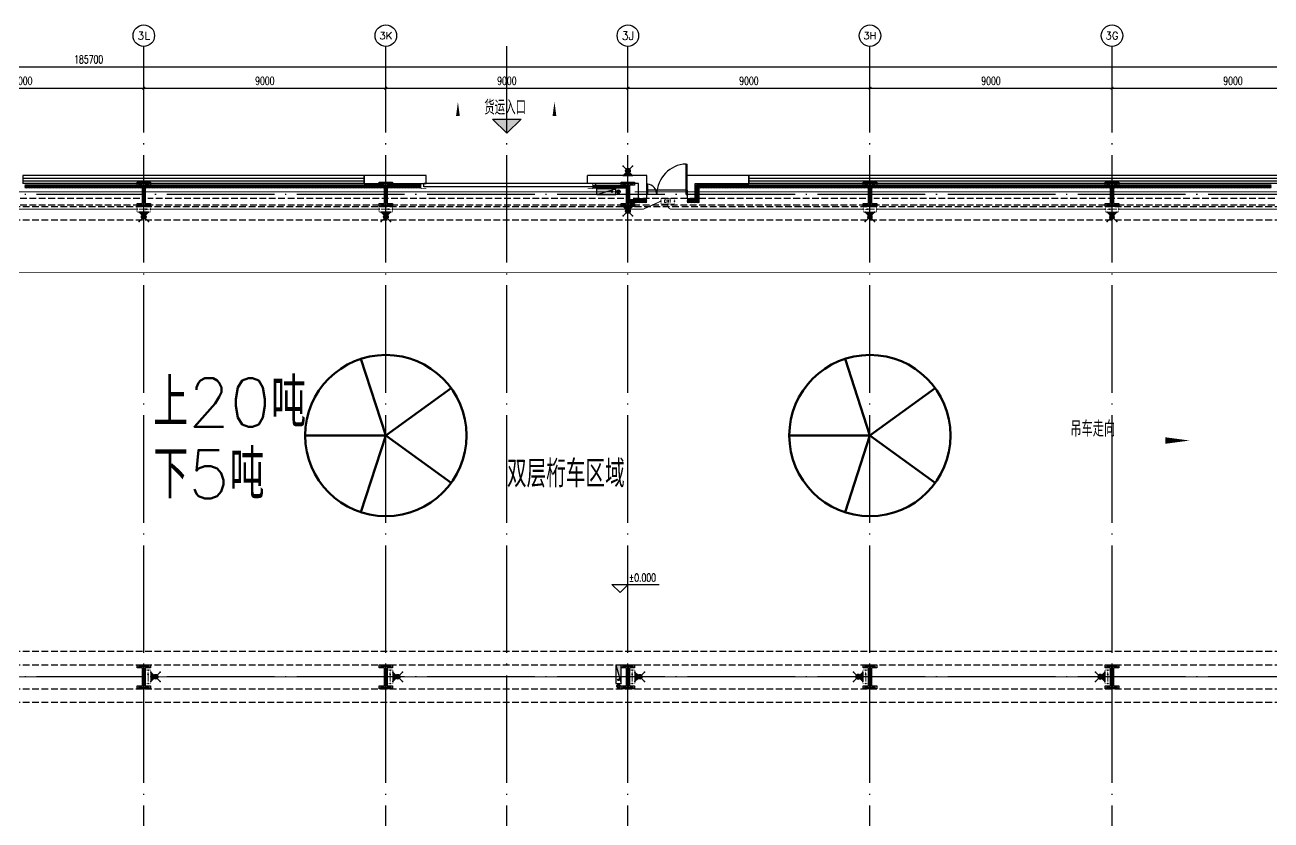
# Model space of a CAD drawing. Extents: x -1396510 to 1250330, y -1892470 to 1623980.
# Drawn here: x 424946 to 471280, y -1311356 to -1281770 of the extents above; entities that cross this region are included whole.
import ezdxf
from ezdxf.enums import TextEntityAlignment as Align

# ---------------------------------------------------------------- set-up
doc = ezdxf.new("R2010")
doc.units = 0
doc.header["$LTSCALE"] = 1000
doc.header["$MEASUREMENT"] = 0
for name, pattern in [('10平面$0$DASH', [0.35, 0.25, -0.1]), ('DASH', [0.35, 0.25, -0.1]), ('DOTE', [2.42, 2, -0.2, 0.02, -0.2])]:
    doc.linetypes.add(name, pattern=pattern)
doc.layers.get('Defpoints').update_dxf_attribs({"color": 210})
for name, color, linetype in [('10平面$0$WINDOW', 4, 'Continuous'), ('A-AXIS-D', 1, 'Continuous'), ('A-AXIS-DOTE', 14, 'DOTE'), ('A-AXIS-SYMB', 3, 'Continuous'), ('A-HATCH-2', 251, 'Continuous'), ('A-HRAIL', 173, 'Continuous'), ('A-LIN-V', 9, 'Continuous'), ('A-SFCE', 30, 'Continuous'), ('A-TEXT', 61, 'Continuous'), ('A-WINDOW', 140, 'Continuous'), ('AS-COLN', 6, 'Continuous'), ('AS-WALL', 40, 'Continuous'), ('EQUIP-应急', 3, 'Continuous'), ('EQUIP-照明', 3, 'Continuous'), ('FH-tri', 180, 'Continuous'), ('PUB_TEXT', 7, 'Continuous'), ('SB_ZF消火栓', 10, 'Continuous'), ('SB_ZF消火栓M', 10, 'Continuous'), ('WIRE-照明', 1, 'Continuous'), ('建-标高', 3, 'Continuous'), ('建-窗', 4, 'Continuous'), ('建-箭头', 3, 'Continuous')]:
    doc.layers.add(name, color=color, linetype=linetype)
doc.layers.add('A-云线2', color=3, linetype='Continuous', plot=False)
doc.layers.add('LG-ZF消防', color=1, linetype='Continuous', lineweight=60)
doc.styles.add('_TCH_AXIS', font='COMPLEX', dxfattribs={"bigfont": 'GBCBIG'})
doc.styles.add('_TCH_DIM_T3', font='SIMPLEX', dxfattribs={"width": 0.705882, "bigfont": 'GBCBIG'})
doc.styles.add('_TEL_DIM', font='SIMPLEX', dxfattribs={"width": 0.8, "height": 3.5, "bigfont": 'HZTXT'})
doc.styles.add('A-STANDARD', font='SIMPLEX', dxfattribs={"bigfont": 'GBCBIG'})
doc.styles.get("Standard").update_dxf_attribs({"font": 'gbenor.shx', "bigfont": 'gbcbig.shx'})
doc.dimstyles.new('_TCH_ARCH&&100', dxfattribs={"dimtxt": 297.5, "dimasz": 100, "dimexe": 100, "dimexo": 100, "dimgap": 126.25, "dimtad": 1, "dimdec": 0, "dimzin": 0, "dimdsep": 46, "dimtxsty": '_TCH_DIM_T3', "dimblk": 'ARCHTICK', "dimcen": 0.09, "dimclrt": 7, "dimazin": 2, "dimtfac": 1, "dimtdec": 0, "dimtix": 1, "dimtmove": 2, "dimatfit": 3, "dimfxl": 0, "dimtolj": 1, "dimtzin": 0, "dimarcsym": 0})

# ---------------------------------------------------------------- blocks, each defined once
blk = doc.blocks.new('G$C2F382D44')
at = {"color": 0, "style": 'A-STANDARD'}
for s, p in [('上20吨', (-2949, 425)), ('下5吨', (-2952, -2245))]:
    blk.add_text(s, height=1800, dxfattribs=at).set_placement(p)
blk = doc.blocks.new('4324324')
at = {"layer": 'A-HATCH-2', "color": 8, "linetype": 'DASH'}
for p, q in [((-294754, 620270), (-135554, 620270)), ((-294754, 619770), (-135554, 619770)), ((-294754, 603720), (-128854, 603720)), ((-294754, 603220), (-128854, 603220)), ((-294754, 602320), (-128854, 602320)), ((-294754, 601820), (-128854, 601820))]:
    blk.add_line(p, q, dxfattribs=at)
blk = doc.blocks.new('w4324324')
at = {"layer": 'A-HATCH-2', "color": 0, "lineweight": 60}
for q in [(-1694760, 686605), (-1697614, 684532), (-1691907, 684532), (-1696524, 681178), (-1692997, 681178)]:
    blk.add_line((-1694760, 683605), q, dxfattribs=at)
blk.add_circle((-1694760, 683605), 3000, dxfattribs=at)
blk = doc.blocks.new('342343')
at = {"layer": 'A-LIN-V', "color": 8}
for p in [(1084560, 9556), (1084560, -8444)]:
    blk.add_blockref('w4324324', p, dxfattribs=at)
blk = doc.blocks.new('w42343243')
at = {"layer": 'A-HATCH-2', "color": 8}
blk.add_lwpolyline([(-165104, 621070), (-164604, 621070), (-164604, 620958), (-164800, 620958), (-164800, 620282), (-164604, 620282), (-164604, 620170), (-165104, 620170), (-165104, 620282), (-164908, 620282), (-164908, 620958), (-165104, 620958)], close=True, dxfattribs=at)
at = {"layer": 'AS-COLN', "color": 3}
blk.add_lwpolyline([(-165054, 621020), (-164654, 621020), (-164654, 621008), (-164850, 621008), (-164850, 620232), (-164654, 620232), (-164654, 620220), (-165054, 620220), (-165054, 620232), (-164858, 620232), (-164858, 621008), (-165054, 621008)], close=True, dxfattribs=at)
blk = doc.blocks.new('42343')
at = {"layer": 'A-WINDOW'}
for p in [(-54000, 100), (-45000, 100), (-36000, 100), (-27000, 100), (-18000, 100), (-54000, -17850), (-45000, -17850), (-36000, -17850), (-27000, -17850), (-18000, -17850)]:
    blk.add_blockref('w42343243', p, dxfattribs=at)
blk = doc.blocks.new('3333')
at = {"layer": 'A-SFCE', "const_width": 20}
blk.add_lwpolyline([(-227064, 766320), (-227064, 766510), (-227244, 766510), (-227244, 766320)], dxfattribs=at)
blk = doc.blocks.new('A$C5D961328')
at = {"layer": 'SB_ZF消火栓'}
blk.add_hatch(color=256, dxfattribs=at).paths.add_polyline_path([(0, 40), (700, 40), (700, 240)])
for p, q in [((700, 240), (0, 240)), ((0, 240), (0, 40)), ((700, 240), (0, 40)), ((0, 40), (700, 40)), ((700, 240), (700, 40))]:
    blk.add_line(p, q, dxfattribs=at)
at = {"layer": 'SB_ZF消火栓', "color": 1}
blk.add_circle((140, 140), 32.5, dxfattribs=at)
blk = doc.blocks.new('we42342343234')
at = {"layer": 'LG-ZF消防'}
for centre in [(-201204, 620820), (-201204, 602420)]:
    blk.add_circle(centre, 50, dxfattribs=at)
at = {"layer": 'SB_ZF消火栓M'}
for p, rotation in [((-201304, 620960), 180), ((-201064, 602520), 90)]:
    blk.add_blockref('A$C5D961328', p, dxfattribs=dict(at, rotation=rotation))
blk = doc.blocks.new('_ArchTick')
at = {"color": 0, "linetype": 'ByBlock', "const_width": 0.4}
blk.add_lwpolyline([(-0.5, -0.5), (0.5, 0.5)], dxfattribs=at)
blk = doc.blocks.new('*D5843')
at = {"layer": 'A-AXIS-D', "color": 0, "lineweight": -2, "transparency": 16777216}
for p, q in [((85000, 3190), (85000, 4048)), ((85000, 3948), (94000, 3948)), ((94000, 3190), (94000, 4048))]:
    blk.add_line(p, q, dxfattribs=at)
at = {"layer": 'Defpoints', "color": 0, "transparency": 16777216}
for p in [(94000, 3948), (85000, 3090), (94000, 3090)]:
    blk.add_point(p, dxfattribs=at)
at = {"layer": 'A-AXIS-D', "color": 0, "lineweight": -2, "transparency": 16777216, "xscale": 100, "yscale": 100, "zscale": 100, "rotation": 180}
blk.add_blockref('_ArchTick', (85000, 3948), dxfattribs=at)
at = {"layer": 'A-AXIS-D', "color": 0, "lineweight": -2, "transparency": 16777216, "xscale": 100, "yscale": 100, "zscale": 100}
blk.add_blockref('_ArchTick', (94000, 3948), dxfattribs=at)
at = {"layer": 'A-AXIS-D', "color": 7, "transparency": 16777216, "insert": (89500, 4223), "char_height": 297.5, "attachment_point": 5, "style": '_TCH_DIM_T3'}
blk.add_mtext('\\A1;9000', dxfattribs=at)
blk = doc.blocks.new('*D5844')
at = {"layer": 'A-AXIS-D', "color": 0, "lineweight": -2, "transparency": 16777216}
for p, q in [((94000, 3190), (94000, 4048)), ((94000, 3948), (103000, 3948)), ((103000, 3190), (103000, 4048))]:
    blk.add_line(p, q, dxfattribs=at)
at = {"layer": 'Defpoints', "color": 0, "transparency": 16777216}
for p in [(103000, 3948), (94000, 3090), (103000, 3090)]:
    blk.add_point(p, dxfattribs=at)
at = {"layer": 'A-AXIS-D', "color": 0, "lineweight": -2, "transparency": 16777216, "xscale": 100, "yscale": 100, "zscale": 100, "rotation": 180}
blk.add_blockref('_ArchTick', (94000, 3948), dxfattribs=at)
at = {"layer": 'A-AXIS-D', "color": 0, "lineweight": -2, "transparency": 16777216, "xscale": 100, "yscale": 100, "zscale": 100}
blk.add_blockref('_ArchTick', (103000, 3948), dxfattribs=at)
at = {"layer": 'A-AXIS-D', "color": 7, "transparency": 16777216, "insert": (98500, 4223), "char_height": 297.5, "attachment_point": 5, "style": '_TCH_DIM_T3'}
blk.add_mtext('\\A1;9000', dxfattribs=at)
blk = doc.blocks.new('*D5845')
at = {"layer": 'A-AXIS-D', "color": 0, "lineweight": -2, "transparency": 16777216}
for p, q in [((103000, 3190), (103000, 4048)), ((103000, 3948), (112000, 3948)), ((112000, 3190), (112000, 4048))]:
    blk.add_line(p, q, dxfattribs=at)
at = {"layer": 'Defpoints', "color": 0, "transparency": 16777216}
for p in [(112000, 3948), (103000, 3090), (112000, 3090)]:
    blk.add_point(p, dxfattribs=at)
at = {"layer": 'A-AXIS-D', "color": 0, "lineweight": -2, "transparency": 16777216, "xscale": 100, "yscale": 100, "zscale": 100, "rotation": 180}
blk.add_blockref('_ArchTick', (103000, 3948), dxfattribs=at)
at = {"layer": 'A-AXIS-D', "color": 0, "lineweight": -2, "transparency": 16777216, "xscale": 100, "yscale": 100, "zscale": 100}
blk.add_blockref('_ArchTick', (112000, 3948), dxfattribs=at)
at = {"layer": 'A-AXIS-D', "color": 7, "transparency": 16777216, "insert": (107500, 4223), "char_height": 297.5, "attachment_point": 5, "style": '_TCH_DIM_T3'}
blk.add_mtext('\\A1;9000', dxfattribs=at)
blk = doc.blocks.new('*D5846')
at = {"layer": 'A-AXIS-D', "color": 0, "lineweight": -2, "transparency": 16777216}
for p, q in [((112000, 3190), (112000, 4048)), ((112000, 3948), (121000, 3948)), ((121000, 3190), (121000, 4048))]:
    blk.add_line(p, q, dxfattribs=at)
at = {"layer": 'Defpoints', "color": 0, "transparency": 16777216}
for p in [(121000, 3948), (112000, 3090), (121000, 3090)]:
    blk.add_point(p, dxfattribs=at)
at = {"layer": 'A-AXIS-D', "color": 0, "lineweight": -2, "transparency": 16777216, "xscale": 100, "yscale": 100, "zscale": 100, "rotation": 180}
blk.add_blockref('_ArchTick', (112000, 3948), dxfattribs=at)
at = {"layer": 'A-AXIS-D', "color": 0, "lineweight": -2, "transparency": 16777216, "xscale": 100, "yscale": 100, "zscale": 100}
blk.add_blockref('_ArchTick', (121000, 3948), dxfattribs=at)
at = {"layer": 'A-AXIS-D', "color": 7, "transparency": 16777216, "insert": (116500, 4223), "char_height": 297.5, "attachment_point": 5, "style": '_TCH_DIM_T3'}
blk.add_mtext('\\A1;9000', dxfattribs=at)
blk = doc.blocks.new('*D5847')
at = {"layer": 'A-AXIS-D', "color": 0, "lineweight": -2, "transparency": 16777216}
for p, q in [((121000, 3190), (121000, 4048)), ((121000, 3948), (130000, 3948)), ((130000, 3190), (130000, 4048))]:
    blk.add_line(p, q, dxfattribs=at)
at = {"layer": 'Defpoints', "color": 0, "transparency": 16777216}
for p in [(130000, 3948), (121000, 3090), (130000, 3090)]:
    blk.add_point(p, dxfattribs=at)
at = {"layer": 'A-AXIS-D', "color": 0, "lineweight": -2, "transparency": 16777216, "xscale": 100, "yscale": 100, "zscale": 100, "rotation": 180}
blk.add_blockref('_ArchTick', (121000, 3948), dxfattribs=at)
at = {"layer": 'A-AXIS-D', "color": 0, "lineweight": -2, "transparency": 16777216, "xscale": 100, "yscale": 100, "zscale": 100}
blk.add_blockref('_ArchTick', (130000, 3948), dxfattribs=at)
at = {"layer": 'A-AXIS-D', "color": 7, "transparency": 16777216, "insert": (125500, 4223), "char_height": 297.5, "attachment_point": 5, "style": '_TCH_DIM_T3'}
blk.add_mtext('\\A1;9000', dxfattribs=at)
blk = doc.blocks.new('*D5848')
at = {"layer": 'A-AXIS-D', "color": 0, "lineweight": -2, "transparency": 16777216}
for p, q in [((130000, 3190), (130000, 4048)), ((130000, 3948), (139000, 3948)), ((139000, 3190), (139000, 4048))]:
    blk.add_line(p, q, dxfattribs=at)
at = {"layer": 'Defpoints', "color": 0, "transparency": 16777216}
for p in [(139000, 3948), (130000, 3090), (139000, 3090)]:
    blk.add_point(p, dxfattribs=at)
at = {"layer": 'A-AXIS-D', "color": 0, "lineweight": -2, "transparency": 16777216, "xscale": 100, "yscale": 100, "zscale": 100, "rotation": 180}
blk.add_blockref('_ArchTick', (130000, 3948), dxfattribs=at)
at = {"layer": 'A-AXIS-D', "color": 0, "lineweight": -2, "transparency": 16777216, "xscale": 100, "yscale": 100, "zscale": 100}
blk.add_blockref('_ArchTick', (139000, 3948), dxfattribs=at)
at = {"layer": 'A-AXIS-D', "color": 7, "transparency": 16777216, "insert": (134500, 4223), "char_height": 297.5, "attachment_point": 5, "style": '_TCH_DIM_T3'}
blk.add_mtext('\\A1;9000', dxfattribs=at)
blk = doc.blocks.new('*D5855')
at = {"layer": 'A-AXIS-D', "color": 0, "lineweight": -2, "transparency": 16777216}
for p, q in [((-900, 3290), (-900, 4848)), ((-900, 4748), (184800, 4748)), ((184800, 3290), (184800, 4848))]:
    blk.add_line(p, q, dxfattribs=at)
at = {"layer": 'Defpoints', "color": 0, "transparency": 16777216}
for p in [(184800, 4748), (-900, 3190), (184800, 3190)]:
    blk.add_point(p, dxfattribs=at)
at = {"layer": 'A-AXIS-D', "color": 0, "lineweight": -2, "transparency": 16777216, "xscale": 100, "yscale": 100, "zscale": 100, "rotation": 180}
blk.add_blockref('_ArchTick', (-900, 4748), dxfattribs=at)
at = {"layer": 'A-AXIS-D', "color": 0, "lineweight": -2, "transparency": 16777216, "xscale": 100, "yscale": 100, "zscale": 100}
blk.add_blockref('_ArchTick', (184800, 4748), dxfattribs=at)
at = {"layer": 'A-AXIS-D', "color": 7, "transparency": 16777216, "insert": (91950, 5023), "char_height": 297.5, "attachment_point": 5, "style": '_TCH_DIM_T3'}
blk.add_mtext('\\A1;185700', dxfattribs=at)
blk = doc.blocks.new('99平面图例外参$0$$LinePat$圆环')
for points in [[(0, 150), (300, 150)], [(0, 0), (300, 0)], [(0, -150), (300, -150)]]:
    blk.add_lwpolyline(points)
at = {"color": 0}
blk.add_circle((150, 0), 150, dxfattribs=at)
blk = doc.blocks.new('10平面$0$$DorLib2D$00000126')
at = {"color": 0, "linetype": 'Continuous'}
for p, q in [((-0.532, 0.5), (-0.532, 0.9)), ((0.532, 0.9), (0.532, 0.5))]:
    blk.add_line(p, q, dxfattribs=at)
at = {"color": 0, "linetype": '10平面$0$DASH'}
for p, q in [((-0.532, 0.9), (0.532, 0.9)), ((-0.532, 0.5), (0.532, 0.5))]:
    blk.add_line(p, q, dxfattribs=at)
blk = doc.blocks.new('WINDOW2DLIB$DYNSTYLE$00000005')
at = {"color": 0}
for points in [[(-0.5, 0.5), (-0.5, -0.5)], [(-0.5, 0.5), (0.5, 0.5)], [(0.5, -0.5), (0.5, 0.5)], [(0.5, 0.1667), (-0.5, 0.1667)], [(0.5, -0.1667), (-0.5, -0.1667)], [(-0.5, -0.5), (0.5, -0.5)]]:
    blk.add_lwpolyline(points, dxfattribs=at)
blk = doc.blocks.new('DOOR2DLIB$SYSLIB$00000123')
at = {"color": 0}
for p, q in [((0.475, -0.001), (0.475, 0.752)), ((0.475, 0.752), (0.5, 0.752)), ((0.5, -0.001), (0.5, 0.752)), ((-0.5, 0), (-0.5, 0.252)), ((-0.475, 0.252), (-0.5, 0.252)), ((-0.475, 0), (-0.475, 0.252)), ((-0.475, 0), (-0.5, 0)), ((0.475, -0.001), (0.5, -0.001))]:
    blk.add_line(p, q, dxfattribs=at)
for centre, radius, start, end in [((0.505, -0.002), 0.755, 92.2493, 179.7238), ((-0.501, 0.003), 0.251, 359.7899, 84.0974)]:
    blk.add_arc(centre, radius, start, end, dxfattribs=at)
blk = doc.blocks.new('$equip_U$00000203(DESKTOP-H88E2E2)')
at = {"color": 7, "lineweight": 0}
for p, q in [((-0.35, -0.15), (-0.2, -0.15)), ((-0.35, -0.45), (-0.35, -0.15)), ((-0.35, -0.29), (-0.26, -0.29)), ((-0.35, -0.45), (-0.2, -0.45)), ((-0.13, -0.15), (0.03, -0.45)), ((-0.13, -0.45), (0.03, -0.15)), ((0.1, -0.45), (0.1, -0.15)), ((0.19, -0.15), (0.35, -0.15)), ((0.27, -0.15), (0.27, -0.45))]:
    blk.add_line(p, q, dxfattribs=at)
at = {"lineweight": 0, "const_width": 0.0571}
blk.add_lwpolyline([(-0.66, -0.6), (0.66, -0.6, 0.414214), (0.72, -0.54), (0.72, -0.06, 0.414213), (0.66, 0), (-0.66, 0, 0.414214), (-0.72, -0.06, 0), (-0.72, -0.54, 0.414245), (-0.66, -0.6, 18481.445439)], format="xyb", dxfattribs=at)
for p in [(0, 0), (-0.72, -0.3), (0, -0.6), (0.72, -0.3)]:
    blk.add_point(p)
at = {"color": 7, "style": '_TEL_DIM', "flags": 1}
for tag in ['A', 'REMARK']:
    blk.add_attdef(tag, text='', height=0.00002, dxfattribs=at).set_placement((0, 0), align=Align.MIDDLE_CENTER)
blk = doc.blocks.new('$equip_U$00000208(EQ-138-沈勤辉)')
blk.add_hatch(color=256).paths.add_polyline_path([(0.21, 0.37), (0.5, 0.3), (0.21, 0.23)])
at = {"color": 7, "lineweight": 0}
blk.add_line((-0.5, 0.3), (0.21, 0.3), dxfattribs=at)
at = {"lineweight": 0, "const_width": 0.0571}
blk.add_lwpolyline([(-0.66, 0), (0.66, 0, 0.414214), (0.72, 0.06), (0.72, 0.54, 0.414213), (0.66, 0.6), (-0.66, 0.6, 0.414214), (-0.72, 0.54, 0), (-0.72, 0.06, 0.414245), (-0.66, 0, 18481.445439)], format="xyb", dxfattribs=at)
blk.add_lwpolyline([(0.21, 0.37), (0.5, 0.3), (0.21, 0.23), (0.21, 0.37)], dxfattribs=at)
for p in [(-0.72, 0.3), (0, 0.6), (0, 0), (0.72, 0.3)]:
    blk.add_point(p)
at = {"color": 7, "style": '_TEL_DIM', "flags": 1}
for tag in ['A', 'REMARK']:
    blk.add_attdef(tag, text='', height=0.00002, dxfattribs=at).set_placement((0, 0), align=Align.MIDDLE_CENTER)
blk = doc.blocks.new('$equip$00003158')
h = blk.add_hatch(color=256)
h.dxf.hatch_style = 1
h.paths.add_polyline_path([(0, 0.25, -0.198912), (-0.18, 0.32), (-0.5, 0), (0.5, 0), (0.18, 0.32, -0.198912)])
blk.add_hatch(color=256).paths.add_polyline_path([(0, 0.75, 1), (0, 0.25, 1)])
for p, q in [((-0.5, 1), (-0.18, 0.68)), ((-0.5, 0), (-0.18, 0.32)), ((-0.5, 0), (0.5, 0)), ((0.18, 0.68), (0.5, 1)), ((0.18, 0.32), (0.5, 0))]:
    blk.add_line(p, q)
blk.add_circle((0, 0.5), 0.25)
for p in [(-0.5, 1), (-0.5, 0), (0, 0), (0.5, 1), (0.5, 0)]:
    blk.add_point(p)
at = {"color": 7, "style": '_TEL_DIM', "flags": 1}
for tag in ['A', 'REMARK']:
    blk.add_attdef(tag, text='', height=0.00002, dxfattribs=at).set_placement((0, 0), align=Align.MIDDLE_CENTER)
blk = doc.blocks.new('世赫3#厂房一层0821')
at = {"layer": 'FH-tri'}
h = blk.add_hatch(color=8, dxfattribs=at)
h.dxf.hatch_style = 1
h.paths.add_polyline_path([(106969.7, 2802.6), (108030.3, 2802.6), (107500, 2272.3)])
at = {"layer": '10平面$0$WINDOW'}
blk.add_line((114200, 149.9), (112700, 149.9), dxfattribs=at)
at = {"layer": 'A-AXIS-D'}
for centre in [(94000, 5904), (103000, 5904), (112000, 5904), (121000, 5904), (130000, 5904)]:
    blk.add_circle(centre, 400, dxfattribs=at)
at = {"layer": 'A-AXIS-DOTE', "color": 8, "ltscale": 2}
for p, q in [((94000, -79980), (94000, 5514)), ((103000, -79980), (103000, 5514)), ((107500, -79980), (107500, 5514)), ((112000, -79980), (112000, 5514)), ((121000, -79980), (121000, 5514)), ((130000, -79980), (130000, 5514)), ((190814.2, 0), (-5155.8, 0)), ((190814.2, -17950), (-5155.8, -17950))]:
    blk.add_line(p, q, dxfattribs=at)
at = {"layer": 'A-AXIS-SYMB', "color": 8}
for points in [[(105680, 1980, 0, 0, 0), (105680, 3440, 0, 140, 0), (105680, 2915, 0, 0, 0)], [(109270, 1980, 0, 0, 0), (109270, 3440, 0, 140, 0), (109270, 2915, 0, 0, 0)]]:
    blk.add_lwpolyline(points, format="xyseb", dxfattribs=at)
at = {"layer": 'A-SFCE', "color": 2, "linetype": 'DASH'}
for p, q in [((93850, -150), (85150, -150)), ((93850, -400), (85150, -400)), ((120850, -150), (112150, -150)), ((120850, -400), (112150, -400))]:
    blk.add_line(p, q, dxfattribs=at)
at = {"layer": 'A-SFCE', "linetype": 'DASH'}
for p, q in [((111850, -150), (94150, -150)), ((111850, -400), (94150, -400)), ((138850, -150), (121150, -150)), ((138850, -400), (121150, -400))]:
    blk.add_line(p, q, dxfattribs=at)
at = {"layer": 'AS-WALL'}
for p, q in [((104500, 699.9), (102200, 699.9)), ((102200, 699.9), (102200, 399.9)), ((104500, 399.9), (104500, 699.9)), ((112700, 699.9), (110500, 699.9)), ((110500, 399.9), (110500, 699.9)), ((112700, 149.9), (112700, 699.9)), ((116500, 699.9), (114200, 699.9)), ((114200, 149.9), (114200, 699.9)), ((116500, 399.9), (116500, 699.9)), ((102200, 399.9), (104500, 399.9)), ((112400, 399.9), (110500, 399.9)), ((112400, -150.1), (112400, 399.9)), ((112700, -150.1), (112700, 149.9)), ((114200, 149.9), (114200, -150.1)), ((114500, 399.9), (116500, 399.9)), ((114500, -150.1), (114500, 399.9)), ((112400, -150.1), (112700, -150.1)), ((114200, -150.1), (114500, -150.1))]:
    blk.add_line(p, q, dxfattribs=at)
at = {"layer": 'FH-tri', "color": 8}
blk.add_lwpolyline([(106969.7, 2802.6), (108030.3, 2802.6), (108030.3, 2802.6), (107500, 2272.3)], close=True, dxfattribs=at)
at = {"layer": '建-标高', "color": 8}
for p, q in [((111707.8, -14815), (111407.8, -14515)), ((111407.8, -14515), (113167.8, -14515)), ((111707.8, -14815), (112007.8, -14515))]:
    blk.add_line(p, q, dxfattribs=at)
at = {"layer": '建-箭头', "color": 8}
blk.add_lwpolyline([(125987.8, -9160, 0, 0, 0), (132887.8, -9160, 0, 240, 0), (131987.8, -9160, 0, 0, 0)], format="xyseb", dxfattribs=at)
at = {"color": 8}
blk.add_blockref('G$C2F382D44', (97304.2, -9070), dxfattribs=at)
at = {"layer": '10平面$0$WINDOW', "zscale": 300}
for name, p, xscale, yscale, rotation in [('DOOR2DLIB$SYSLIB$00000123', (113450, -0.1), -1500, -1500, 179.9999999999555), ('10平面$0$$DorLib2D$00000126', (107600, 549.9), 6000, 300, 180)]:
    blk.add_blockref(name, p, dxfattribs=dict(at, xscale=xscale, yscale=yscale, rotation=rotation))
at = {"layer": 'A-HRAIL', "yscale": 0.3333333333111111, "zscale": 0.3333333333111111}
for p, xscale, rotation in [((89682, 293.9), -0.3384127415242964, 359.9999999997966), ((89783.5, 293.9), -0.3384127415242964, 359.9999999997966), ((89885, 293.9), -0.3384127415242964, 359.9999999997966), ((89986.6, 293.9), -0.3384127415242964, 359.9999999997966), ((90088.1, 293.9), -0.3384127415242964, 359.9999999997966), ((90189.6, 293.9), -0.3384127415242964, 359.9999999997966), ((90291.1, 293.9), -0.3384127415242964, 359.9999999997966), ((90392.7, 293.9), -0.3384127415242964, 359.9999999997966), ((90494.2, 293.9), -0.3384127415242964, 359.9999999997966), ((90595.7, 293.9), -0.3384127415242964, 359.9999999997966), ((90697.2, 293.9), -0.3384127415242964, 359.9999999997966), ((90798.8, 293.9), -0.3384127415242964, 359.9999999997966), ((90900.3, 293.9), -0.3384127415242964, 359.9999999997966), ((91001.8, 293.9), -0.3384127415242964, 359.9999999997966), ((91103.3, 293.9), -0.3384127415242964, 359.9999999997966), ((91204.9, 293.9), -0.3384127415242964, 359.9999999997966), ((91306.4, 293.9), -0.3384127415242964, 359.9999999997966), ((91407.9, 293.9), -0.3384127415242964, 359.9999999997966), ((91509.4, 293.9), -0.3384127415242964, 359.9999999997966), ((91611, 293.9), -0.3384127415242964, 359.9999999997966), ((91712.5, 293.9), -0.3384127415242964, 359.9999999997966), ((91814, 293.9), -0.3384127415242964, 359.9999999997966), ((91915.5, 293.9), -0.3384127415242964, 359.9999999997966), ((92017, 293.9), -0.3384127415242964, 359.9999999997966), ((92118.6, 293.9), -0.3384127415242964, 359.9999999997966), ((92220.1, 293.9), -0.3384127415242964, 359.9999999997966), ((92321.6, 293.9), -0.3384127415242964, 359.9999999997966), ((92423.1, 293.9), -0.3384127415242964, 359.9999999997966), ((92524.7, 293.9), -0.3384127415242964, 359.9999999997966), ((92626.2, 293.9), -0.3384127415242964, 359.9999999997966), ((92727.7, 293.9), -0.3384127415242964, 359.9999999997966), ((92829.2, 293.9), -0.3384127415242964, 359.9999999997966), ((92930.8, 293.9), -0.3384127415242964, 359.9999999997966), ((93032.3, 293.9), -0.3384127415242964, 359.9999999997966), ((93133.8, 293.9), -0.3384127415242964, 359.9999999997966), ((93235.3, 293.9), -0.3384127415242964, 359.9999999997966), ((93336.9, 293.9), -0.3384127415242964, 359.9999999997966), ((93438.4, 293.9), -0.3384127415242964, 359.9999999997966), ((93539.9, 293.9), -0.3384127415242964, 359.9999999997966), ((93641.4, 293.9), -0.3384127415242964, 359.9999999997966), ((93743, 293.9), -0.3384127415242964, 359.9999999997966), ((93844.5, 293.9), -0.3384127415242964, 359.9999999997966), ((93946, 293.9), -0.3384127415242964, 359.9999999997966), ((94155, 293.9), -0.3368181817957273, 359.9999999997967), ((94256.1, 293.9), -0.3368181817957273, 359.9999999997967), ((94357.1, 293.9), -0.3368181817957273, 359.9999999997967), ((94458.2, 293.9), -0.3368181817957273, 359.9999999997967), ((94559.2, 293.9), -0.3368181817957273, 359.9999999997967), ((94660.3, 293.9), -0.3368181817957273, 359.9999999997967), ((94761.3, 293.9), -0.3368181817957273, 359.9999999997967), ((94862.4, 293.9), -0.3368181817957273, 359.9999999997967), ((94963.4, 293.9), -0.3368181817957273, 359.9999999997967), ((95064.5, 293.9), -0.3368181817957273, 359.9999999997967), ((95165.5, 293.9), -0.3368181817957273, 359.9999999997967), ((95266.5, 293.9), -0.3368181817957273, 359.9999999997967), ((95367.6, 293.9), -0.3368181817957273, 359.9999999997967), ((95468.6, 293.9), -0.3368181817957273, 359.9999999997967), ((95569.7, 293.9), -0.3368181817957273, 359.9999999997967), ((95670.7, 293.9), -0.3368181817957273, 359.9999999997967), ((95771.8, 293.9), -0.3368181817957273, 359.9999999997967), ((95872.8, 293.9), -0.3368181817957273, 359.9999999997967), ((95973.9, 293.9), -0.3368181817957273, 359.9999999997967), ((96074.9, 293.9), -0.3368181817957273, 359.9999999997967), ((96176, 293.9), -0.3368181817957273, 359.9999999997967), ((96277, 293.9), -0.3368181817957273, 359.9999999997967), ((96378, 293.9), -0.3368181817957273, 359.9999999997967), ((96479.1, 293.9), -0.3368181817957273, 359.9999999997967), ((96580.1, 293.9), -0.3368181817957273, 359.9999999997967), ((96681.2, 293.9), -0.3368181817957273, 359.9999999997967), ((96782.2, 293.9), -0.3368181817957273, 359.9999999997967), ((96883.3, 293.9), -0.3368181817957273, 359.9999999997967), ((96984.3, 293.9), -0.3368181817957273, 359.9999999997967), ((97085.4, 293.9), -0.3368181817957273, 359.9999999997967), ((97186.4, 293.9), -0.3368181817957273, 359.9999999997967), ((97287.5, 293.9), -0.3368181817957273, 359.9999999997967), ((97388.5, 293.9), -0.3368181817957273, 359.9999999997967), ((97489.5, 293.9), -0.3368181817957273, 359.9999999997967), ((97590.6, 293.9), -0.3368181817957273, 359.9999999997967), ((97691.6, 293.9), -0.3368181817957273, 359.9999999997967), ((97792.7, 293.9), -0.3368181817957273, 359.9999999997967), ((97893.7, 293.9), -0.3368181817957273, 359.9999999997967), ((97994.8, 293.9), -0.3368181817957273, 359.9999999997967), ((98095.8, 293.9), -0.3368181817957273, 359.9999999997967), ((98196.9, 293.9), -0.3368181817957273, 359.9999999997967), ((98297.9, 293.9), -0.3368181817957273, 359.9999999997967), ((98399, 293.9), -0.3368181817957273, 359.9999999997967), ((98500, 293.9), -0.3368181817957273, 359.9999999997967), ((98601, 293.9), -0.3368181817957273, 359.9999999997967), ((98702.1, 293.9), -0.3368181817957273, 359.9999999997967), ((98803.1, 293.9), -0.3368181817957273, 359.9999999997967), ((98904.2, 293.9), -0.3368181817957273, 359.9999999997967), ((99005.2, 293.9), -0.3368181817957273, 359.9999999997967), ((99106.3, 293.9), -0.3368181817957273, 359.9999999997967), ((99207.3, 293.9), -0.3368181817957273, 359.9999999997967), ((99308.4, 293.9), -0.3368181817957273, 359.9999999997967), ((99409.4, 293.9), -0.3368181817957273, 359.9999999997967), ((99510.5, 293.9), -0.3368181817957273, 359.9999999997967), ((99611.5, 293.9), -0.3368181817957273, 359.9999999997967), ((99712.5, 293.9), -0.3368181817957273, 359.9999999997967), ((99813.6, 293.9), -0.3368181817957273, 359.9999999997967), ((99914.6, 293.9), -0.3368181817957273, 359.9999999997967), ((100015.7, 293.9), -0.3368181817957273, 359.9999999997967), ((100116.7, 293.9), -0.3368181817957273, 359.9999999997967), ((100217.8, 293.9), -0.3368181817957273, 359.9999999997967), ((100318.8, 293.9), -0.3368181817957273, 359.9999999997967), ((100419.9, 293.9), -0.3368181817957273, 359.9999999997967), ((100520.9, 293.9), -0.3368181817957273, 359.9999999997967), ((100622, 293.9), -0.3368181817957273, 359.9999999997967), ((100723, 293.9), -0.3368181817957273, 359.9999999997967), ((100824, 293.9), -0.3368181817957273, 359.9999999997967), ((100925.1, 293.9), -0.3368181817957273, 359.9999999997967), ((101026.1, 293.9), -0.3368181817957273, 359.9999999997967), ((101127.2, 293.9), -0.3368181817957273, 359.9999999997967), ((101228.2, 293.9), -0.3368181817957273, 359.9999999997967), ((101329.3, 293.9), -0.3368181817957273, 359.9999999997967), ((101430.3, 293.9), -0.3368181817957273, 359.9999999997967), ((101531.4, 293.9), -0.3368181817957273, 359.9999999997967), ((101632.4, 293.9), -0.3368181817957273, 359.9999999997967), ((101733.5, 293.9), -0.3368181817957273, 359.9999999997967), ((101834.5, 293.9), -0.3368181817957273, 359.9999999997967), ((101935.5, 293.9), -0.3368181817957273, 359.9999999997967), ((102036.6, 293.9), -0.3368181817957273, 359.9999999997967), ((102137.6, 293.9), -0.3368181817957273, 359.9999999997967), ((102238.7, 293.9), -0.3368181817957273, 359.9999999997967), ((102339.7, 293.9), -0.3368181817957273, 359.9999999997967), ((102440.8, 293.9), -0.3368181817957273, 359.9999999997967), ((102541.8, 293.9), -0.3368181817957273, 359.9999999997967), ((102642.9, 293.9), -0.3368181817957273, 359.9999999997967), ((102743.9, 293.9), -0.3368181817957273, 359.9999999997967), ((102845, 293.9), -0.3368181817957273, 359.9999999997967), ((102946, 293.9), -0.3368181817957273, 359.9999999997967), ((103157.8, 293.9), -0.3461108940266491, 359.9999999997966), ((103261.7, 293.9), -0.3461108940266491, 359.9999999997966), ((103365.5, 293.9), -0.3461108940266491, 359.9999999997966), ((103469.3, 293.9), -0.3461108940266491, 359.9999999997966), ((103573.2, 293.9), -0.3461108940266491, 359.9999999997966), ((103677, 293.9), -0.3461108940266491, 359.9999999997966), ((103780.8, 293.9), -0.3461108940266491, 359.9999999997966), ((103884.7, 293.9), -0.3461108940266491, 359.9999999997966), ((103988.5, 293.9), -0.3461108940266491, 359.9999999997966), ((104092.3, 293.9), -0.3461108940266491, 359.9999999997966), ((104196.2, 293.9), -0.3461108940266491, 359.9999999997966), ((104300, 293.9), -0.3461108940266491, 359.9999999997966), ((110700, 293.9), 0.3461108940266491, 2.034223195741682e-10), ((110803.8, 293.9), 0.3461108940266491, 2.034223195741682e-10), ((110907.7, 293.9), 0.3461108940266491, 2.034223195741682e-10), ((111011.5, 293.9), 0.3461108940266491, 2.034223195741682e-10), ((111115.3, 293.9), 0.3461108940266491, 2.034223195741682e-10), ((111219.2, 293.9), 0.3461108940266491, 2.034223195741682e-10), ((111323, 293.9), 0.3461108940266491, 2.034223195741682e-10), ((111426.8, 293.9), 0.3461108940266491, 2.034223195741682e-10), ((111530.7, 293.9), 0.3461108940266491, 2.034223195741682e-10), ((111634.5, 293.9), 0.3461108940266491, 2.034223195741682e-10), ((111738.3, 293.9), 0.3461108940266491, 2.034223195741682e-10), ((111842.2, 293.9), 0.3461108940266491, 2.034223195741682e-10), ((114600, 241.6), -0.3611111226889233, 270), ((114651.5, 293.9), -0.3384127419249668, 359.9999999997966), ((114600, 133.3), -0.3611111226889233, 270), ((114600, 24.9), -0.3611111226889233, 270), ((114600, -83.4), -0.3611111226889233, 270), ((114753, 293.9), -0.3384127419249668, 359.9999999997966), ((114854.6, 293.9), -0.3384127419249668, 359.9999999997966), ((114956.1, 293.9), -0.3384127419249668, 359.9999999997966), ((115057.6, 293.9), -0.3384127419249668, 359.9999999997966), ((115159.1, 293.9), -0.3384127419249668, 359.9999999997966), ((115260.7, 293.9), -0.3384127419249668, 359.9999999997966), ((115362.2, 293.9), -0.3384127419249668, 359.9999999997966), ((115463.7, 293.9), -0.3384127419249668, 359.9999999997966), ((115565.2, 293.9), -0.3384127419249668, 359.9999999997966), ((115666.8, 293.9), -0.3384127419249668, 359.9999999997966), ((115768.3, 293.9), -0.3384127419249668, 359.9999999997966), ((115869.8, 293.9), -0.3384127419249668, 359.9999999997966), ((115971.3, 293.9), -0.3384127419249668, 359.9999999997966), ((116072.9, 293.9), -0.3384127419249668, 359.9999999997966), ((116174.4, 293.9), -0.3384127419249668, 359.9999999997966), ((116275.9, 293.9), -0.3384127419249668, 359.9999999997966), ((116377.4, 293.9), -0.3384127419249668, 359.9999999997966), ((116479, 293.9), -0.3384127419249668, 359.9999999997966), ((116580.5, 293.9), -0.3384127419249668, 359.9999999997966), ((116682, 293.9), -0.3384127419249668, 359.9999999997966), ((116783.5, 293.9), -0.3384127419249668, 359.9999999997966), ((116885, 293.9), -0.3384127419249668, 359.9999999997966), ((116986.6, 293.9), -0.3384127419249668, 359.9999999997966), ((117088.1, 293.9), -0.3384127419249668, 359.9999999997966), ((117189.6, 293.9), -0.3384127419249668, 359.9999999997966), ((117291.1, 293.9), -0.3384127419249668, 359.9999999997966), ((117392.7, 293.9), -0.3384127419249668, 359.9999999997966), ((117494.2, 293.9), -0.3384127419249668, 359.9999999997966), ((117595.7, 293.9), -0.3384127419249668, 359.9999999997966), ((117697.2, 293.9), -0.3384127419249668, 359.9999999997966), ((117798.8, 293.9), -0.3384127419249668, 359.9999999997966), ((117900.3, 293.9), -0.3384127419249668, 359.9999999997966), ((118001.8, 293.9), -0.3384127419249668, 359.9999999997966), ((118103.3, 293.9), -0.3384127419249668, 359.9999999997966), ((118204.9, 293.9), -0.3384127419249668, 359.9999999997966), ((118306.4, 293.9), -0.3384127419249668, 359.9999999997966), ((118407.9, 293.9), -0.3384127419249668, 359.9999999997966), ((118509.4, 293.9), -0.3384127419249668, 359.9999999997966), ((118611, 293.9), -0.3384127419249668, 359.9999999997966), ((118712.5, 293.9), -0.3384127419249668, 359.9999999997966), ((118814, 293.9), -0.3384127419249668, 359.9999999997966), ((118915.5, 293.9), -0.3384127419249668, 359.9999999997966), ((119017, 293.9), -0.3384127419249668, 359.9999999997966), ((119118.6, 293.9), -0.3384127419249668, 359.9999999997966), ((119220.1, 293.9), -0.3384127419249668, 359.9999999997966), ((119321.6, 293.9), -0.3384127419249668, 359.9999999997966), ((119423.1, 293.9), -0.3384127419249668, 359.9999999997966), ((119524.7, 293.9), -0.3384127419249668, 359.9999999997966), ((119626.2, 293.9), -0.3384127419249668, 359.9999999997966), ((119727.7, 293.9), -0.3384127419249668, 359.9999999997966), ((119829.2, 293.9), -0.3384127419249668, 359.9999999997966), ((119930.8, 293.9), -0.3384127419249668, 359.9999999997966), ((120032.3, 293.9), -0.3384127419249668, 359.9999999997966), ((120133.8, 293.9), -0.3384127419249668, 359.9999999997966), ((120235.3, 293.9), -0.3384127419249668, 359.9999999997966), ((120336.9, 293.9), -0.3384127419249668, 359.9999999997966), ((120438.4, 293.9), -0.3384127419249668, 359.9999999997966), ((120539.9, 293.9), -0.3384127419249668, 359.9999999997966), ((120641.4, 293.9), -0.3384127419249668, 359.9999999997966), ((120743, 293.9), -0.3384127419249668, 359.9999999997966), ((120844.5, 293.9), -0.3384127419249668, 359.9999999997966), ((120946, 293.9), -0.3384127419249668, 359.9999999997966), ((121155, 293.9), -0.336818181795725, 359.9999999997967), ((121256.1, 293.9), -0.336818181795725, 359.9999999997967), ((121357.1, 293.9), -0.336818181795725, 359.9999999997967), ((121458.2, 293.9), -0.336818181795725, 359.9999999997967), ((121559.2, 293.9), -0.336818181795725, 359.9999999997967), ((121660.3, 293.9), -0.336818181795725, 359.9999999997967), ((121761.3, 293.9), -0.336818181795725, 359.9999999997967), ((121862.4, 293.9), -0.336818181795725, 359.9999999997967), ((121963.4, 293.9), -0.336818181795725, 359.9999999997967), ((122064.5, 293.9), -0.336818181795725, 359.9999999997967), ((122165.5, 293.9), -0.336818181795725, 359.9999999997967), ((122266.5, 293.9), -0.336818181795725, 359.9999999997967), ((122367.6, 293.9), -0.336818181795725, 359.9999999997967), ((122468.6, 293.9), -0.336818181795725, 359.9999999997967), ((122569.7, 293.9), -0.336818181795725, 359.9999999997967), ((122670.7, 293.9), -0.336818181795725, 359.9999999997967), ((122771.8, 293.9), -0.336818181795725, 359.9999999997967), ((122872.8, 293.9), -0.336818181795725, 359.9999999997967), ((122973.9, 293.9), -0.336818181795725, 359.9999999997967), ((123074.9, 293.9), -0.336818181795725, 359.9999999997967), ((123176, 293.9), -0.336818181795725, 359.9999999997967), ((123277, 293.9), -0.336818181795725, 359.9999999997967), ((123378, 293.9), -0.336818181795725, 359.9999999997967), ((123479.1, 293.9), -0.336818181795725, 359.9999999997967), ((123580.1, 293.9), -0.336818181795725, 359.9999999997967), ((123681.2, 293.9), -0.336818181795725, 359.9999999997967), ((123782.2, 293.9), -0.336818181795725, 359.9999999997967), ((123883.3, 293.9), -0.336818181795725, 359.9999999997967), ((123984.3, 293.9), -0.336818181795725, 359.9999999997967), ((124085.4, 293.9), -0.336818181795725, 359.9999999997967), ((124186.4, 293.9), -0.336818181795725, 359.9999999997967), ((124287.5, 293.9), -0.336818181795725, 359.9999999997967), ((124388.5, 293.9), -0.336818181795725, 359.9999999997967), ((124489.5, 293.9), -0.336818181795725, 359.9999999997967), ((124590.6, 293.9), -0.336818181795725, 359.9999999997967), ((124691.6, 293.9), -0.336818181795725, 359.9999999997967), ((124792.7, 293.9), -0.336818181795725, 359.9999999997967), ((124893.7, 293.9), -0.336818181795725, 359.9999999997967), ((124994.8, 293.9), -0.336818181795725, 359.9999999997967), ((125095.8, 293.9), -0.336818181795725, 359.9999999997967), ((125196.9, 293.9), -0.336818181795725, 359.9999999997967), ((125297.9, 293.9), -0.336818181795725, 359.9999999997967), ((125399, 293.9), -0.336818181795725, 359.9999999997967), ((125500, 293.9), -0.336818181795725, 359.9999999997967), ((125601, 293.9), -0.336818181795725, 359.9999999997967), ((125702.1, 293.9), -0.336818181795725, 359.9999999997967), ((125803.1, 293.9), -0.336818181795725, 359.9999999997967), ((125904.2, 293.9), -0.336818181795725, 359.9999999997967), ((126005.2, 293.9), -0.336818181795725, 359.9999999997967), ((126106.3, 293.9), -0.336818181795725, 359.9999999997967), ((126207.3, 293.9), -0.336818181795725, 359.9999999997967), ((126308.4, 293.9), -0.336818181795725, 359.9999999997967), ((126409.4, 293.9), -0.336818181795725, 359.9999999997967), ((126510.5, 293.9), -0.336818181795725, 359.9999999997967), ((126611.5, 293.9), -0.336818181795725, 359.9999999997967), ((126712.5, 293.9), -0.336818181795725, 359.9999999997967), ((126813.6, 293.9), -0.336818181795725, 359.9999999997967), ((126914.6, 293.9), -0.336818181795725, 359.9999999997967), ((127015.7, 293.9), -0.336818181795725, 359.9999999997967), ((127116.7, 293.9), -0.336818181795725, 359.9999999997967), ((127217.8, 293.9), -0.336818181795725, 359.9999999997967), ((127318.8, 293.9), -0.336818181795725, 359.9999999997967), ((127419.9, 293.9), -0.336818181795725, 359.9999999997967), ((127520.9, 293.9), -0.336818181795725, 359.9999999997967), ((127622, 293.9), -0.336818181795725, 359.9999999997967), ((127723, 293.9), -0.336818181795725, 359.9999999997967), ((127824, 293.9), -0.336818181795725, 359.9999999997967), ((127925.1, 293.9), -0.336818181795725, 359.9999999997967), ((128026.1, 293.9), -0.336818181795725, 359.9999999997967), ((128127.2, 293.9), -0.336818181795725, 359.9999999997967), ((128228.2, 293.9), -0.336818181795725, 359.9999999997967), ((128329.3, 293.9), -0.336818181795725, 359.9999999997967), ((128430.3, 293.9), -0.336818181795725, 359.9999999997967), ((128531.4, 293.9), -0.336818181795725, 359.9999999997967), ((128632.4, 293.9), -0.336818181795725, 359.9999999997967), ((128733.5, 293.9), -0.336818181795725, 359.9999999997967), ((128834.5, 293.9), -0.336818181795725, 359.9999999997967), ((128935.5, 293.9), -0.336818181795725, 359.9999999997967), ((129036.6, 293.9), -0.336818181795725, 359.9999999997967), ((129137.6, 293.9), -0.336818181795725, 359.9999999997967), ((129238.7, 293.9), -0.336818181795725, 359.9999999997967), ((129339.7, 293.9), -0.336818181795725, 359.9999999997967), ((129440.8, 293.9), -0.336818181795725, 359.9999999997967), ((129541.8, 293.9), -0.336818181795725, 359.9999999997967), ((129642.9, 293.9), -0.336818181795725, 359.9999999997967), ((129743.9, 293.9), -0.336818181795725, 359.9999999997967), ((129845, 293.9), -0.336818181795725, 359.9999999997967), ((129946, 293.9), -0.336818181795725, 359.9999999997967), ((130155, 293.9), -0.3368181817957273, 359.9999999997967), ((130256.1, 293.9), -0.3368181817957273, 359.9999999997967), ((130357.1, 293.9), -0.3368181817957273, 359.9999999997967), ((130458.2, 293.9), -0.3368181817957273, 359.9999999997967), ((130559.2, 293.9), -0.3368181817957273, 359.9999999997967), ((130660.3, 293.9), -0.3368181817957273, 359.9999999997967), ((130761.3, 293.9), -0.3368181817957273, 359.9999999997967), ((130862.4, 293.9), -0.3368181817957273, 359.9999999997967), ((130963.4, 293.9), -0.3368181817957273, 359.9999999997967), ((131064.5, 293.9), -0.3368181817957273, 359.9999999997967), ((131165.5, 293.9), -0.3368181817957273, 359.9999999997967), ((131266.5, 293.9), -0.3368181817957273, 359.9999999997967), ((131367.6, 293.9), -0.3368181817957273, 359.9999999997967), ((131468.6, 293.9), -0.3368181817957273, 359.9999999997967), ((131569.7, 293.9), -0.3368181817957273, 359.9999999997967), ((131670.7, 293.9), -0.3368181817957273, 359.9999999997967), ((131771.8, 293.9), -0.3368181817957273, 359.9999999997967), ((131872.8, 293.9), -0.3368181817957273, 359.9999999997967), ((131973.9, 293.9), -0.3368181817957273, 359.9999999997967), ((132074.9, 293.9), -0.3368181817957273, 359.9999999997967), ((132176, 293.9), -0.3368181817957273, 359.9999999997967), ((132277, 293.9), -0.3368181817957273, 359.9999999997967), ((132378, 293.9), -0.3368181817957273, 359.9999999997967), ((132479.1, 293.9), -0.3368181817957273, 359.9999999997967), ((132580.1, 293.9), -0.3368181817957273, 359.9999999997967), ((132681.2, 293.9), -0.3368181817957273, 359.9999999997967), ((132782.2, 293.9), -0.3368181817957273, 359.9999999997967), ((132883.3, 293.9), -0.3368181817957273, 359.9999999997967), ((132984.3, 293.9), -0.3368181817957273, 359.9999999997967), ((133085.4, 293.9), -0.3368181817957273, 359.9999999997967), ((133186.4, 293.9), -0.3368181817957273, 359.9999999997967), ((133287.5, 293.9), -0.3368181817957273, 359.9999999997967), ((133388.5, 293.9), -0.3368181817957273, 359.9999999997967), ((133489.5, 293.9), -0.3368181817957273, 359.9999999997967), ((133590.6, 293.9), -0.3368181817957273, 359.9999999997967), ((133691.6, 293.9), -0.3368181817957273, 359.9999999997967), ((133792.7, 293.9), -0.3368181817957273, 359.9999999997967), ((133893.7, 293.9), -0.3368181817957273, 359.9999999997967), ((133994.8, 293.9), -0.3368181817957273, 359.9999999997967), ((134095.8, 293.9), -0.3368181817957273, 359.9999999997967), ((134196.9, 293.9), -0.3368181817957273, 359.9999999997967), ((134297.9, 293.9), -0.3368181817957273, 359.9999999997967), ((134399, 293.9), -0.3368181817957273, 359.9999999997967), ((134500, 293.9), -0.3368181817957273, 359.9999999997967), ((134601, 293.9), -0.3368181817957273, 359.9999999997967), ((134702.1, 293.9), -0.3368181817957273, 359.9999999997967), ((134803.1, 293.9), -0.3368181817957273, 359.9999999997967), ((134904.2, 293.9), -0.3368181817957273, 359.9999999997967), ((135005.2, 293.9), -0.3368181817957273, 359.9999999997967), ((135106.3, 293.9), -0.3368181817957273, 359.9999999997967), ((135207.3, 293.9), -0.3368181817957273, 359.9999999997967), ((135308.4, 293.9), -0.3368181817957273, 359.9999999997967), ((135409.4, 293.9), -0.3368181817957273, 359.9999999997967), ((135510.5, 293.9), -0.3368181817957273, 359.9999999997967), ((135611.5, 293.9), -0.3368181817957273, 359.9999999997967), ((135712.5, 293.9), -0.3368181817957273, 359.9999999997967), ((135813.6, 293.9), -0.3368181817957273, 359.9999999997967), ((135914.6, 293.9), -0.3368181817957273, 359.9999999997967), ((114600, -191.7), -0.3611111226889233, 270), ((114600, -300.1), -0.3611111226889233, 270)]:
    blk.add_blockref('99平面图例外参$0$$LinePat$圆环', p, dxfattribs=dict(at, xscale=xscale, rotation=rotation))
for p, xscale in [((112161.7, -250.1), -0.3588888659795701), ((112269.3, -250.1), -0.3588888659795701), ((112377, -250.1), -0.3588888659795701), ((112484.7, -250.1), -0.3588888659795701), ((112592.3, -250.1), -0.3588888659795701), ((112700, -250.1), -0.3588888659795701), ((114312.5, -250.1), -0.3749999998826196), ((114425, -250.1), -0.3749999998826196), ((114537.5, -250.1), -0.3749999998826196), ((114650, -250.1), -0.3749999998826196)]:
    blk.add_blockref('99平面图例外参$0$$LinePat$圆环', p, dxfattribs=dict(at, xscale=xscale))
at = {"layer": 'A-LIN-V', "color": 8, "rotation": 90}
blk.add_blockref('342343', (796160.7, 601225), dxfattribs=at)
at = {"layer": 'A-SFCE', "rotation": 90}
blk.add_blockref('3333', (870820.8, 227454.1), dxfattribs=at)
at = {"layer": 'A-SFCE', "xscale": -1, "rotation": 270}
blk.add_blockref('3333', (-655820.8, 227454.1), dxfattribs=at)
at = {"layer": 'A-WINDOW'}
for name in ['42343', '4324324']:
    blk.add_blockref(name, (312854.2, -620720), dxfattribs=at)
at = {"layer": 'SB_ZF消火栓'}
blk.add_blockref('we42342343234', (312854.2, -620720), dxfattribs=at)
at = {"layer": '建-窗', "yscale": -300, "zscale": 300}
for p, xscale, rotation in [((95850, 549.9), -12700, 359.999999999664), ((126950, 549.9), -20900, 359.9999999994913)]:
    blk.add_blockref('WINDOW2DLIB$DYNSTYLE$00000005', p, dxfattribs=dict(at, xscale=xscale, rotation=rotation))
at = {"layer": 'A-AXIS-D', "color": 7, "style": '_TCH_AXIS'}
for s, height, p, p2 in [('3L', 294.28, (93761.8, 5756.8), (94238.2, 5756.8)), ('3K', 270.86, (102754.9, 5768.5), (103245.1, 5768.5)), ('3J', 321.14, (111770.6, 5743.4), (112229.4, 5743.4)), ('3H', 265.5, (120753.5, 5771.2), (121246.5, 5771.2)), ('3G', 276.42, (129756.5, 5765.8), (130243.5, 5765.8))]:
    blk.add_text(s, height=height, dxfattribs=at).set_placement(p, p2, align=Align.FIT)
at = {"layer": 'A-TEXT', "color": 8, "style": 'A-STANDARD'}
blk.add_text('货运入口', height=540.14, dxfattribs=at).set_placement((106658.7, 2964.7))
at = {"layer": 'PUB_TEXT', "color": 8}
blk.add_text('双层桁车区域', height=1012.77, dxfattribs=at).set_placement((107504.8, -10900.8))
at = {"layer": '建-标高', "color": 7, "style": 'A-STANDARD', "width": 0.705882}
blk.add_text('%%P0.000', height=297.5, dxfattribs=at).set_placement((112037.8, -14410))
at = {"layer": '建-箭头', "color": 7, "style": 'A-STANDARD'}
blk.add_text('吊车走向', height=578.72, dxfattribs=at).set_placement((128450.1, -9013.1))
at = {"layer": 'A-AXIS-D'}
for base, p1, p2, picture, middle in [((184800, 4747.8), (-900, 3189.8), (184800, 3189.8), '*D5855', (91950, 5022.8)), ((94000, 3947.8), (85000, 3089.8), (94000, 3089.8), '*D5843', (89500, 4222.8)), ((103000, 3947.8), (94000, 3089.8), (103000, 3089.8), '*D5844', (98500, 4222.8)), ((112000, 3947.8), (103000, 3089.8), (112000, 3089.8), '*D5845', (107500, 4222.8)), ((121000, 3947.8), (112000, 3089.8), (121000, 3089.8), '*D5846', (116500, 4222.8)), ((130000, 3947.8), (121000, 3089.8), (130000, 3089.8), '*D5847', (125500, 4222.8)), ((139000, 3947.8), (130000, 3089.8), (139000, 3089.8), '*D5848', (134500, 4222.8))]:
    dim = blk.add_linear_dim(base=base, p1=p1, p2=p2, angle=0, dimstyle='_TCH_ARCH&&100', dxfattribs=at)
    dim.commit()
    dim.dimension.update_dxf_attribs({"geometry": picture, "text_midpoint": middle, "dimtype": 161})

msp = doc.modelspace()

# ---------------------------------------------------------------- linework, layer by layer
at = {"layer": 'WIRE-照明', "color": 6, "linetype": 'DASH', "const_width": 35}
for points in [[(447365.8, -1288524), (447365.8, -1287374)], [(393620, -1287984), (447104.5, -1287984)], [(447620, -1287984), (501180, -1287984)], [(447927.5, -1288629), (448593.7, -1288329)], [(448845.8, -1288479), (448845.8, -1288434)], [(420617.9, -1288629), (429113.7, -1288629)], [(429617.9, -1288629), (438113.7, -1288629)], [(438617.9, -1288629), (447278.3, -1288629)], [(447453.3, -1288629), (447927.5, -1288629)], [(448995.8, -1288629), (456113.7, -1288629)], [(456617.9, -1288629), (465113.7, -1288629)], [(465617.9, -1288629), (474113.7, -1288629)], [(353808.4, -1290987.8), (510215, -1290987.8)], [(420311.8, -1306024), (429419.8, -1306024)], [(429892.3, -1306024), (438419.8, -1306024)], [(438892.3, -1306024), (447419.8, -1306024)], [(447892.3, -1306024), (455839.3, -1306024)], [(456311.8, -1306024), (464839.3, -1306024)], [(465311.8, -1306024), (473839.3, -1306024)]]:
    msp.add_lwpolyline(points, dxfattribs=at)
msp.add_lwpolyline([(448845.8, -1288479, 0.4142136), (448995.8, -1288629)], format="xyb", dxfattribs=at)

# ---------------------------------------------------------------- block references
at = {"layer": 'A-云线2'}
msp.add_blockref('世赫3#厂房一层0821', (335365.8, -1288074), dxfattribs=at)
at = {"layer": 'EQUIP-应急', "xscale": 350.0000000000001, "yscale": 350.0000000000001, "zscale": 350.0000000000001}
msp.add_blockref('$equip$00003158', (447365.8, -1287374), dxfattribs=at)
at = {"layer": 'EQUIP-应急', "yscale": 350.0000000000001, "zscale": 350.0000000000001}
for p, xscale, rotation in [((447365.8, -1288524), 350.0000000000001, 180), ((429365.8, -1288734), 350.0000000000001, 180), ((438365.8, -1288734), 350.0000000000001, 180), ((456365.8, -1288734), -350.0000000000001, 180), ((465365.8, -1288734), -350.0000000000001, 180), ((429629.8, -1306024), 350.0000000000001, 270), ((438629.8, -1306024), 350.0000000000001, 270), ((447629.8, -1306024), 350.0000000000001, 270), ((456101.8, -1306024), -350.0000000000001, 90), ((465101.8, -1306024), -350.0000000000001, 90)]:
    msp.add_blockref('$equip$00003158', p, dxfattribs=dict(at, xscale=xscale, rotation=rotation))
at = {"layer": 'EQUIP-照明', "yscale": 350, "zscale": 350}
for p, xscale, rotation in [((429365.8, -1288524), -350, 180), ((438365.8, -1288524), -350, 180), ((456365.8, -1288524), 350, 180), ((465365.8, -1288524), 350, 180), ((429419.8, -1306024), -350, 270), ((438419.8, -1306024), -350, 270), ((447419.8, -1306024), -350, 270), ((456311.8, -1306024), 350, 90), ((465311.8, -1306024), 350, 90)]:
    msp.add_blockref('$equip_U$00000208(EQ-138-沈勤辉)', p, dxfattribs=dict(at, xscale=xscale, rotation=rotation))
at = {"layer": 'EQUIP-照明', "xscale": 350, "yscale": 350, "zscale": 350}
msp.add_blockref('$equip_U$00000203(DESKTOP-H88E2E2)', (448845.8, -1288224), dxfattribs=at)

doc.saveas('drawing.dxf')
